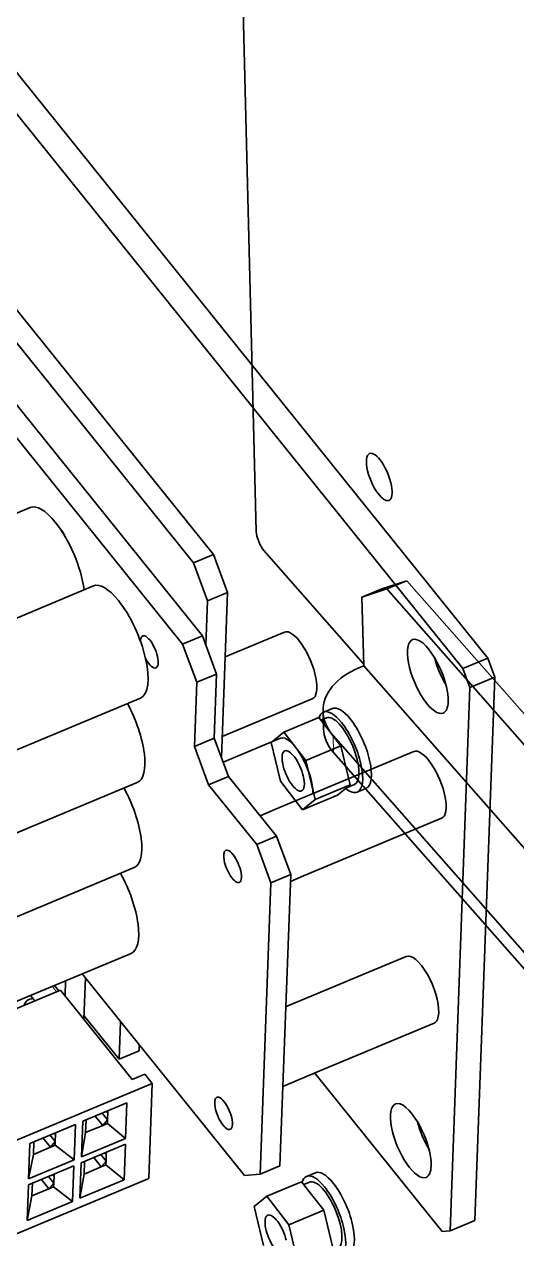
# Model space of a CAD drawing. Extents: x 23 to 417, y 3 to 294.
# Drawn here: x 366.49 to 373.29, y 118.87 to 135.66 of the extents above; entities that cross this region are included whole.
import ezdxf

# ---------------------------------------------------------------- set-up
doc = ezdxf.new("R2010")
doc.units = 0
doc.layers.get('0').update_dxf_attribs({"lineweight": 13})

# ---------------------------------------------------------------- blocks, each defined once
blk = doc.blocks.new('BLOCK4692')
at = {"color": 7, "lineweight": 35}
for p, q in [((-43.331, 97.993), (-40.738, -4.16)), ((-31.717, -8.127), (37.256, -86.565)), ((-30.339, -7.558), (38.635, -85.996)), ((-18.081, -30.777), (-33.324, -13.442)), ((-35.441, -18.246), (32.047, -94.994)), ((-35.411, -19.423), (32.077, -96.171))]:
    blk.add_line(p, q, dxfattribs=at)
at = {"color": 7, "lineweight": 35, "ltscale": 0.260623}
blk.add_line((-40.212, -5.473), (-33.328, -13.301), dxfattribs=at)
at = {"color": 7, "lineweight": 35, "ltscale": 0.037283}
for p, q in [((-32.066, -8.119), (-33.445, -8.688)), ((-30.339, -7.558), (-31.717, -8.127))]:
    blk.add_line(p, q, dxfattribs=at)
at = {"color": 7, "lineweight": 35, "ltscale": 0.045401}
for p, q in [((-33.445, -8.688), (-31.717, -8.127)), ((-32.066, -8.119), (-30.339, -7.558))]:
    blk.add_line(p, q, dxfattribs=at)
at = {"color": 7, "lineweight": 35, "ltscale": 0.118895}
blk.add_line((-33.324, -13.442), (-33.445, -8.688), dxfattribs=at)
at = {"color": 7, "lineweight": 35, "ltscale": 0.009321}
blk.add_line((-33.324, -13.442), (-33.669, -13.584), dxfattribs=at)
at = {"color": 7, "lineweight": 35, "ltscale": 0.029427}
blk.add_line((-36.131, -16.596), (-36.101, -17.772), dxfattribs=at)
at = {"color": 7, "lineweight": 13, "ltscale": 0.029427}
blk.add_line((-35.411, -19.423), (-35.441, -18.246), dxfattribs=at)
at = {"color": 7, "lineweight": 35}
for centre, major_axis, ratio, start_param, end_param in [((-32.25, -0.39), (-0.667, 1.618), 0.362266, 6.283169, 8.61129), ((-32.25, -0.39), (-0.667, 1.618), 0.362266, 3.141576, 6.283169), ((-32.25, -0.39), (-0.667, 1.618), 0.362266, 2.328105, 3.141576), ((-40.23, -4.737), (-0.381, 0.924), 0.362266, 0.757308, 2.328105), ((-31.133, -16.469), (-4.998, -0.127), 0.677327, 5.22726, 6.28321), ((-31.133, -16.469), (-4.998, -0.127), 0.677327, 0.000024, 0.514871), ((-31.103, -17.645), (-4.998, -0.127), 0.677327, 0.000024, 0.514871)]:
    blk.add_ellipse(centre, major_axis=major_axis, ratio=ratio, start_param=start_param, end_param=end_param, dxfattribs=at)
blk = doc.blocks.new('BLOCK4697')
at = {"color": 7, "lineweight": 35}
for p, q in [((63.553, -42.408), (-13.988, 53.993)), ((61.835, -43.127), (-15.705, 53.274)), ((-15.001, 32.299), (43.858, -40.876)), ((-16.375, 31.724), (42.484, -41.451)), ((11.213, 6.273), (44.609, -35.246)), ((9.839, 5.698), (43.235, -35.821)), ((60.947, -81.989), (62.322, -44.446)), ((62.665, -81.271), (64.039, -43.727)), ((49.943, -57.363), (49.206, -77.5)), ((48.569, -57.938), (47.832, -78.075))]:
    blk.add_line(p, q, dxfattribs=at)
at = {"color": 7, "lineweight": 35, "ltscale": 0.358396}
for p, q in [((31.969, -32.012), (18.745, -37.546)), ((36.326, -37.428), (23.101, -42.962)), ((39.568, -45.176), (26.344, -50.711)), ((39.355, -51.011), (26.13, -56.546)), ((39.14, -56.89), (25.915, -62.425)), ((38.922, -62.826), (25.698, -68.36))]:
    blk.add_line(p, q, dxfattribs=at)
at = {"color": 7, "lineweight": 35, "ltscale": 0.037236}
for p, q in [((43.235, -35.821), (44.609, -35.246)), ((44.209, -38.459), (45.583, -37.884)), ((42.484, -41.451), (43.858, -40.876)), ((43.458, -44.089), (44.832, -43.514)), ((43.295, -48.526), (44.669, -47.951)), ((44.269, -51.164), (45.643, -50.589)), ((50.277, -52.277), (48.903, -52.852)), ((47.596, -55.3), (48.97, -54.725)), ((52.207, -56.889), (50.833, -57.464)), ((48.569, -57.938), (49.943, -57.363)), ((39.474, -69.542), (38.1, -70.117)), ((51.689, -71.054), (50.315, -71.629)), ((47.832, -78.075), (49.206, -77.5))]:
    blk.add_line(p, q, dxfattribs=at)
at = {"color": 7, "lineweight": 35, "ltscale": 0.070295}
for p, q in [((43.235, -35.821), (44.209, -38.459)), ((44.609, -35.246), (45.583, -37.884)), ((43.858, -40.876), (44.832, -43.514)), ((42.484, -41.451), (43.458, -44.089)), ((43.295, -48.526), (44.269, -51.164)), ((44.669, -47.951), (45.643, -50.589)), ((47.596, -55.3), (48.569, -57.938)), ((48.97, -54.725), (49.943, -57.363))]:
    blk.add_line(p, q, dxfattribs=at)
at = {"color": 7, "lineweight": 35, "ltscale": 0.076654}
blk.add_line((44.209, -38.459), (44.097, -41.523), dxfattribs=at)
at = {"color": 7, "lineweight": 35, "ltscale": 0.285457}
blk.add_line((45.583, -37.884), (45.165, -49.295), dxfattribs=at)
at = {"color": 7, "lineweight": 35, "ltscale": 0.110731}
blk.add_line((49.506, -40.617), (45.42, -42.327), dxfattribs=at)
at = {"color": 7, "lineweight": 35, "ltscale": 0.046545}
for p, q in [((63.553, -42.408), (61.835, -43.127)), ((64.039, -43.727), (62.322, -44.446)), ((62.665, -81.271), (60.947, -81.989))]:
    blk.add_line(p, q, dxfattribs=at)
at = {"color": 7, "lineweight": 35, "ltscale": 0.035147}
for p, q in [((64.039, -43.727), (63.553, -42.408)), ((62.322, -44.446), (61.835, -43.127))]:
    blk.add_line(p, q, dxfattribs=at)
at = {"color": 7, "lineweight": 35, "ltscale": 0.110999}
for p, q in [((44.832, -43.514), (44.669, -47.951)), ((43.458, -44.089), (43.295, -48.526))]:
    blk.add_line(p, q, dxfattribs=at)
at = {"color": 7, "lineweight": 35, "ltscale": 0.168508}
blk.add_line((51.437, -45.229), (45.219, -47.831), dxfattribs=at)
at = {"color": 7, "lineweight": 35, "ltscale": 0.107204}
blk.add_line((49.237, -47.955), (45.282, -49.611), dxfattribs=at)
at = {"color": 7, "lineweight": 35, "ltscale": 0.221088}
for p, q in [((58.435, -48.863), (50.277, -52.277)), ((60.365, -53.475), (52.207, -56.889)), ((57.916, -63.027), (49.758, -66.441)), ((59.847, -67.639), (51.689, -71.054))]:
    blk.add_line(p, q, dxfattribs=at)
at = {"color": 7, "lineweight": 35, "ltscale": 0.132698}
for p, q in [((44.269, -51.164), (47.596, -55.3)), ((45.643, -50.589), (48.97, -54.725))]:
    blk.add_line(p, q, dxfattribs=at)
at = {"color": 7, "lineweight": 35, "ltscale": 0.029196}
blk.add_line((48.903, -52.852), (47.826, -53.303), dxfattribs=at)
at = {"color": 7, "lineweight": 35, "ltscale": 0.024601}
for p, q in [((50.833, -57.464), (49.926, -57.844)), ((50.315, -71.629), (49.407, -72.008))]:
    blk.add_line(p, q, dxfattribs=at)
at = {"color": 7, "lineweight": 35, "ltscale": 0.44697}
blk.add_line((46.758, -78.167), (35.553, -64.236), dxfattribs=at)
at = {"color": 7, "lineweight": 35, "ltscale": 0.071718}
blk.add_line((35.769, -64.505), (35.664, -67.372), dxfattribs=at)
at = {"color": 7, "lineweight": 35, "ltscale": 0.223416}
for p, q in [((25.802, -68.811), (34.046, -65.361)), ((34.046, -65.361), (25.802, -68.811))]:
    blk.add_line(p, q, dxfattribs=at)
at = {"color": 7, "lineweight": 13, "ltscale": 0.011863}
for p, q in [((33.491, -65.099), (33.789, -65.469)), ((33.789, -65.469), (33.491, -65.099))]:
    blk.add_line(p, q, dxfattribs=at)
at = {"color": 7, "lineweight": 35, "ltscale": 0.011863}
blk.add_line((33.65, -65.032), (33.948, -65.402), dxfattribs=at)
blk.add_line((33.65, -65.032), (33.948, -65.402), dxfattribs=at)
at = {"color": 7, "lineweight": 35, "ltscale": 0.198027}
for p, q in [((34.046, -65.361), (39.011, -71.533)), ((39.011, -71.533), (34.046, -65.361))]:
    blk.add_line(p, q, dxfattribs=at)
at = {"color": 7, "lineweight": 35, "ltscale": 0.026213}
blk.add_line((34.408, -64.715), (34.37, -65.763), dxfattribs=at)
at = {"color": 7, "lineweight": 35, "ltscale": 0.008976}
blk.add_line((32.211, -66.008), (31.986, -65.729), dxfattribs=at)
at = {"color": 7, "lineweight": 35, "ltscale": 0.00898}
blk.add_line((32.211, -66.009), (31.986, -65.729), dxfattribs=at)
at = {"color": 7, "lineweight": 35, "ltscale": 0.04189}
for p, q in [((32.243, -66.115), (33.789, -65.469)), ((33.789, -65.469), (32.243, -66.115))]:
    blk.add_line(p, q, dxfattribs=at)
at = {"color": 7, "lineweight": 35, "ltscale": 0.096777}
blk.add_line((38.1, -70.117), (35.674, -67.1), dxfattribs=at)
at = {"color": 7, "lineweight": 35, "ltscale": 0.00406}
blk.add_line((49.758, -66.441), (49.609, -66.504), dxfattribs=at)
at = {"color": 7, "lineweight": 35, "ltscale": 0.064935}
blk.add_line((38.195, -67.521), (38.1, -70.117), dxfattribs=at)
at = {"color": 7, "lineweight": 35, "ltscale": 0.010305}
blk.add_line((39.489, -69.13), (39.474, -69.542), dxfattribs=at)
at = {"color": 7, "lineweight": 35, "ltscale": 0.023272}
for p, q in [((39.011, -71.533), (39.87, -71.174)), ((39.87, -71.174), (39.011, -71.533))]:
    blk.add_line(p, q, dxfattribs=at)
at = {"color": 7, "lineweight": 35, "ltscale": 0.020415}
for p, q in [((39.87, -71.174), (40.381, -71.81)), ((40.381, -71.81), (39.87, -71.174))]:
    blk.add_line(p, q, dxfattribs=at)
at = {"color": 7, "lineweight": 35, "ltscale": 0.351225}
blk.add_line((51.605, -71.089), (60.41, -82.036), dxfattribs=at)
at = {"color": 7, "lineweight": 35, "ltscale": 0.269961}
for p, q in [((40.381, -71.81), (30.42, -75.979)), ((30.42, -75.979), (40.381, -71.81)), ((40.141, -78.363), (30.18, -82.532)), ((40.141, -78.363), (30.18, -82.532))]:
    blk.add_line(p, q, dxfattribs=at)
at = {"color": 7, "lineweight": 35, "ltscale": 0.163937}
for p, q in [((40.381, -71.81), (40.141, -78.363)), ((40.141, -78.363), (40.381, -71.81))]:
    blk.add_line(p, q, dxfattribs=at)
at = {"color": 7, "lineweight": 35, "ltscale": 0.082617}
for p, q in [((38.641, -73.143), (35.593, -74.419)), ((35.593, -74.419), (38.641, -73.143)), ((38.536, -76.01), (35.488, -77.286)), ((35.488, -77.286), (38.536, -76.01)), ((35.503, -76.876), (38.551, -75.6)), ((38.551, -75.6), (35.503, -76.876)), ((35.398, -79.743), (38.446, -78.467)), ((38.446, -78.467), (35.398, -79.743))]:
    blk.add_line(p, q, dxfattribs=at)
at = {"color": 7, "lineweight": 35, "ltscale": 0.003569}
for p, q in [((37.321, -73.803), (37.188, -73.751)), ((37.321, -73.803), (37.188, -73.751)), ((33.714, -75.312), (33.581, -75.261)), ((33.714, -75.312), (33.581, -75.261)), ((37.216, -76.67), (37.083, -76.618)), ((37.216, -76.67), (37.083, -76.618)), ((33.609, -78.179), (33.476, -78.128)), ((33.609, -78.179), (33.476, -78.128))]:
    blk.add_line(p, q, dxfattribs=at)
at = {"color": 7, "lineweight": 35, "ltscale": 0.012808}
for p, q in [((37.302, -74.315), (37.321, -73.803)), ((37.302, -74.315), (37.321, -73.803)), ((33.696, -75.824), (33.714, -75.312)), ((33.696, -75.824), (33.714, -75.312)), ((37.197, -77.182), (37.216, -76.67)), ((37.197, -77.182), (37.216, -76.67)), ((33.591, -78.691), (33.609, -78.179)), ((33.591, -78.691), (33.609, -78.179))]:
    blk.add_line(p, q, dxfattribs=at)
at = {"color": 7, "lineweight": 35, "ltscale": 0.002726}
for p, q in [((37.321, -73.803), (37.325, -73.694)), ((37.325, -73.694), (37.321, -73.803)), ((33.714, -75.312), (33.718, -75.203)), ((33.718, -75.203), (33.714, -75.312)), ((37.216, -76.67), (37.22, -76.561)), ((37.22, -76.561), (37.216, -76.67)), ((33.609, -78.179), (33.613, -78.07)), ((33.613, -78.07), (33.609, -78.179))]:
    blk.add_line(p, q, dxfattribs=at)
at = {"color": 7, "lineweight": 35, "ltscale": 0.061476}
for p, q in [((38.551, -75.6), (38.641, -73.143)), ((38.641, -73.143), (38.551, -75.6)), ((34.988, -77.092), (35.078, -74.634)), ((35.078, -74.634), (34.988, -77.092)), ((35.593, -74.419), (35.503, -76.876)), ((35.503, -76.876), (35.593, -74.419)), ((31.943, -75.946), (31.853, -78.403)), ((31.853, -78.403), (31.943, -75.946)), ((38.446, -78.467), (38.536, -76.01)), ((38.536, -76.01), (38.446, -78.467)), ((34.883, -79.959), (34.973, -77.501)), ((34.973, -77.501), (34.883, -79.959)), ((35.488, -77.286), (35.398, -79.743)), ((35.398, -79.743), (35.488, -77.286)), ((31.838, -78.813), (31.748, -81.27)), ((31.748, -81.27), (31.838, -78.813))]:
    blk.add_line(p, q, dxfattribs=at)
at = {"color": 7, "lineweight": 35, "ltscale": 0.084944}
for p, q in [((35.078, -74.634), (31.943, -75.946)), ((31.943, -75.946), (35.078, -74.634)), ((31.853, -78.403), (34.988, -77.092)), ((34.988, -77.092), (31.853, -78.403)), ((34.973, -77.501), (31.838, -78.813)), ((31.838, -78.813), (34.973, -77.501)), ((31.748, -81.27), (34.883, -79.959)), ((34.883, -79.959), (31.748, -81.27))]:
    blk.add_line(p, q, dxfattribs=at)
at = {"color": 7, "lineweight": 35, "ltscale": 0.021938}
for p, q in [((35.822, -74.323), (35.79, -75.2)), ((35.822, -74.323), (35.79, -75.2)), ((32.216, -75.832), (32.184, -76.709)), ((32.216, -75.832), (32.184, -76.709)), ((35.717, -77.19), (35.685, -78.067)), ((35.717, -77.19), (35.685, -78.067)), ((32.111, -78.699), (32.079, -79.576)), ((32.111, -78.699), (32.079, -79.576))]:
    blk.add_line(p, q, dxfattribs=at)
at = {"color": 7, "lineweight": 35, "ltscale": 0.020727}
for p, q in [((36.971, -74.705), (36.451, -74.059)), ((36.971, -74.705), (36.451, -74.059)), ((33.364, -76.215), (32.845, -75.569)), ((33.364, -76.215), (32.845, -75.569)), ((36.866, -77.572), (36.346, -76.926)), ((36.866, -77.572), (36.346, -76.926)), ((33.259, -79.082), (32.74, -78.436)), ((33.259, -79.082), (32.74, -78.436))]:
    blk.add_line(p, q, dxfattribs=at)
at = {"color": 7, "lineweight": 35, "ltscale": 0.014676}
for p, q in [((37.302, -74.315), (36.934, -73.857)), ((37.302, -74.315), (36.934, -73.857)), ((33.328, -75.367), (33.696, -75.824)), ((33.696, -75.824), (33.328, -75.367)), ((37.197, -77.182), (36.829, -76.724)), ((37.197, -77.182), (36.829, -76.724)), ((33.223, -78.234), (33.591, -78.691)), ((33.591, -78.691), (33.223, -78.234))]:
    blk.add_line(p, q, dxfattribs=at)
at = {"color": 7, "lineweight": 35, "ltscale": 0.012809}
for p, q in [((36.971, -74.705), (37.302, -74.315)), ((36.971, -74.705), (37.302, -74.315)), ((33.364, -76.215), (33.696, -75.824)), ((33.364, -76.215), (33.696, -75.824)), ((36.866, -77.572), (37.197, -77.182)), ((36.866, -77.572), (37.197, -77.182)), ((33.259, -79.082), (33.591, -78.691)), ((33.259, -79.082), (33.591, -78.691))]:
    blk.add_line(p, q, dxfattribs=at)
at = {"color": 7, "lineweight": 35, "ltscale": 0.008727}
for p, q in [((36.971, -74.705), (37.293, -74.571)), ((37.293, -74.571), (36.971, -74.705)), ((33.364, -76.215), (33.686, -76.08)), ((33.686, -76.08), (33.364, -76.215)), ((36.866, -77.572), (37.188, -77.438)), ((37.188, -77.438), (36.866, -77.572)), ((33.259, -79.082), (33.581, -78.947)), ((33.581, -78.947), (33.259, -79.082))]:
    blk.add_line(p, q, dxfattribs=at)
at = {"color": 7, "lineweight": 35, "ltscale": 0.006404}
for p, q in [((37.293, -74.571), (37.302, -74.315)), ((37.302, -74.315), (37.293, -74.571)), ((33.686, -76.08), (33.696, -75.824)), ((33.696, -75.824), (33.686, -76.08)), ((37.188, -77.438), (37.197, -77.182)), ((37.197, -77.182), (37.188, -77.438)), ((33.581, -78.947), (33.591, -78.691)), ((33.591, -78.691), (33.581, -78.947))]:
    blk.add_line(p, q, dxfattribs=at)
at = {"color": 7, "lineweight": 35, "ltscale": 0.040649}
for p, q in [((38.551, -75.6), (37.293, -74.571)), ((38.551, -75.6), (37.293, -74.571)), ((38.446, -78.467), (37.188, -77.438)), ((38.446, -78.467), (37.188, -77.438))]:
    blk.add_line(p, q, dxfattribs=at)
at = {"color": 7, "lineweight": 35, "ltscale": 0.042523}
for p, q in [((35.503, -76.876), (35.79, -75.2)), ((35.503, -76.876), (35.79, -75.2)), ((35.398, -79.743), (35.685, -78.067)), ((35.398, -79.743), (35.685, -78.067))]:
    blk.add_line(p, q, dxfattribs=at)
at = {"color": 7, "lineweight": 35, "ltscale": 0.032}
for p, q in [((35.79, -75.2), (36.971, -74.705)), ((35.79, -75.2), (36.971, -74.705)), ((32.184, -76.709), (33.364, -76.215)), ((32.184, -76.709), (33.364, -76.215)), ((35.685, -78.067), (36.866, -77.572)), ((35.685, -78.067), (36.866, -77.572)), ((32.079, -79.576), (33.259, -79.082)), ((32.079, -79.576), (33.259, -79.082))]:
    blk.add_line(p, q, dxfattribs=at)
at = {"color": 7, "lineweight": 35, "ltscale": 0.041208}
for p, q in [((34.988, -77.092), (33.686, -76.08)), ((34.988, -77.092), (33.686, -76.08)), ((34.883, -79.959), (33.581, -78.947)), ((34.883, -79.959), (33.581, -78.947))]:
    blk.add_line(p, q, dxfattribs=at)
at = {"color": 7, "lineweight": 35, "ltscale": 0.043158}
for p, q in [((31.853, -78.403), (32.184, -76.709)), ((31.853, -78.403), (32.184, -76.709)), ((31.748, -81.27), (32.079, -79.576)), ((31.748, -81.27), (32.079, -79.576))]:
    blk.add_line(p, q, dxfattribs=at)
at = {"color": 7, "lineweight": 35, "ltscale": 0.02694}
blk.add_line((47.832, -78.075), (46.758, -78.167), dxfattribs=at)
at = {"color": 7, "lineweight": 35, "ltscale": 0.01347}
blk.add_line((60.41, -82.036), (60.947, -81.989), dxfattribs=at)
at = {"color": 7, "lineweight": 35}
for centre, major_axis, ratio, start_param, end_param in [((33.591, -35.886), (-1.621, 3.874), 0.365278, 5.381185, 6.283164), ((33.591, -35.886), (-1.621, 3.874), 0.365278, 4.081421, 5.381185), ((34.048, -34.354), (-0.463, 1.107), 0.365278, 4.834561, 5.433463), ((37.947, -41.302), (-1.621, 3.874), 0.365278, 5.381185, 6.283164), ((37.947, -41.302), (-1.621, 3.874), 0.365278, 3.141572, 5.381185), ((40.19, -41.989), (-0.463, 1.107), 0.365278, 0.000031, 0.704645), ((40.19, -41.989), (-0.463, 1.107), 0.365278, 3.810389, 6.283217), ((50.471, -42.923), (-0.965, 2.306), 0.365278, 3.141624, 6.283217), ((59.407, -43.677), (-1.062, 2.537), 0.365278, 3.810389, 6.283217), ((59.407, -43.677), (-1.062, 2.537), 0.365278, 0.000031, 3.141624), ((40.19, -41.989), (-0.463, 1.107), 0.365278, 1.844628, 3.141624), ((40.19, -41.989), (-0.463, 1.107), 0.365278, 3.141624, 3.810389), ((61.124, -42.958), (-1.062, 2.537), 0.365278, 1.183919, 1.95766), ((37.733, -47.137), (-1.621, 3.874), 0.365278, 3.141572, 4.977574), ((59.407, -43.677), (-1.062, 2.537), 0.365278, 3.141624, 3.810389), ((50.203, -50.261), (-0.965, 2.306), 0.365278, 3.856275, 6.283217), ((59.4, -51.169), (-0.965, 2.306), 0.365278, 3.141624, 6.283217), ((37.518, -53.016), (-1.621, 3.874), 0.365278, 3.141572, 4.987285), ((45.935, -56.804), (-0.463, 1.107), 0.365278, 0.000031, 3.141624), ((45.935, -56.804), (-0.463, 1.107), 0.365278, 3.810389, 6.283217), ((37.301, -58.951), (-1.621, 3.874), 0.365278, 3.141572, 5.000078), ((45.935, -56.804), (-0.463, 1.107), 0.365278, 3.141624, 3.810389), ((58.881, -65.333), (-0.965, 2.306), 0.365278, 3.810389, 6.283217), ((31.899, -66.259), (0.312, 0.251), 0.577196, 0.000021, 2.677834), ((31.899, -66.259), (-0.312, -0.251), 0.577196, 3.140563, 5.819427), ((31.899, -66.259), (0.312, 0.251), 0.577196, 5.819427, 6.283207), ((31.899, -66.259), (-0.312, -0.251), 0.577196, 2.677834, 3.140563), ((58.881, -65.333), (-0.965, 2.306), 0.365278, 3.141624, 3.810389), ((45.31, -73.869), (-0.463, 1.107), 0.365278, 0.000031, 3.141624), ((45.31, -73.869), (-0.463, 1.107), 0.365278, 3.810389, 6.283217), ((58.232, -75.759), (-1.062, 2.537), 0.365278, 0.000031, 3.141624), ((58.232, -75.759), (-1.062, 2.537), 0.365278, 3.810389, 6.283217), ((45.31, -73.869), (-0.463, 1.107), 0.365278, 3.141624, 3.810389), ((59.95, -75.041), (-1.062, 2.537), 0.365278, 1.183919, 1.95766), ((58.232, -75.759), (-1.062, 2.537), 0.365278, 3.141624, 3.810389)]:
    blk.add_ellipse(centre, major_axis=major_axis, ratio=ratio, start_param=start_param, end_param=end_param, dxfattribs=at)
blk = doc.blocks.new('BLOCK4762')
at = {"color": 7, "lineweight": 35, "ltscale": 0.016291}
for p, q in [((58.246, -40.984), (57.645, -41.236)), ((60.563, -46.519), (59.962, -46.771)), ((57.072, -73.067), (56.47, -73.319))]:
    blk.add_line(p, q, dxfattribs=at)
at = {"color": 7, "lineweight": 35, "ltscale": 0.065163}
for p, q in [((57.301, -41.607), (54.896, -42.613)), ((58.822, -43.578), (56.418, -44.585)), ((58.594, -46.976), (56.19, -47.982)), ((59.469, -46.263), (57.064, -47.269)), ((56.126, -73.69), (53.721, -74.696)), ((57.647, -75.661), (55.243, -76.667))]:
    blk.add_line(p, q, dxfattribs=at)
at = {"color": 7, "lineweight": 35, "ltscale": 0.062252}
for p, q in [((58.822, -43.578), (57.301, -41.607)), ((56.418, -44.585), (54.896, -42.613)), ((54.668, -46.011), (56.19, -47.982)), ((57.647, -75.661), (56.126, -73.69)), ((55.243, -76.667), (53.721, -74.696))]:
    blk.add_line(p, q, dxfattribs=at)
at = {"color": 7, "lineweight": 35, "ltscale": 0.010767}
for p, q in [((57.841, -41.626), (57.444, -41.792)), ((56.666, -73.709), (56.269, -73.875))]:
    blk.add_line(p, q, dxfattribs=at)
at = {"color": 7, "lineweight": 35, "ltscale": 0.028215}
for p, q in [((54.896, -42.613), (54.022, -43.326)), ((58.594, -46.976), (59.469, -46.263)), ((56.19, -47.982), (57.064, -47.269)), ((53.721, -74.696), (52.847, -75.409))]:
    blk.add_line(p, q, dxfattribs=at)
at = {"color": 7, "lineweight": 35, "ltscale": 0.069029}
for p, q in [((54.022, -43.326), (54.668, -46.011)), ((59.469, -46.263), (58.822, -43.578)), ((57.064, -47.269), (56.418, -44.585)), ((52.847, -75.409), (53.493, -78.093)), ((58.294, -78.345), (57.647, -75.661)), ((55.889, -79.352), (55.243, -76.667))]:
    blk.add_line(p, q, dxfattribs=at)
at = {"color": 7, "lineweight": 35, "ltscale": 0.015175}
blk.add_line((59.771, -46.238), (59.211, -46.473), dxfattribs=at)
at = {"color": 7, "lineweight": 35}
for centre, major_axis, start_param, end_param in [((58.804, -44.003), (-1.158, 2.767), 5.381185, 6.283164), ((59.405, -43.752), (-1.158, 2.767), 5.381185, 6.283164), ((58.804, -44.003), (-1.158, 2.767), 6.283164, 6.703092), ((58.806, -43.932), (-0.965, 2.306), 3.141615, 6.283207), ((58.804, -44.003), (-1.158, 2.767), 3.141572, 5.381185), ((59.405, -43.752), (-1.158, 2.767), 3.141572, 5.381185), ((55.543, -45.298), (-0.579, 1.384), 0.000012, 3.141605), ((55.543, -45.298), (-0.579, 1.384), 4.310389, 6.283197), ((55.543, -45.298), (-0.579, 1.384), 3.141605, 4.310389), ((58.804, -44.003), (-1.158, 2.767), 2.527237, 3.141572), ((58.23, -75.834), (-1.158, 2.767), 5.381185, 6.283164), ((57.629, -76.086), (-1.158, 2.767), 6.283164, 6.703092), ((57.629, -76.086), (-1.158, 2.767), 5.381185, 6.283164), ((57.631, -76.015), (-0.965, 2.306), 3.141615, 6.283207), ((58.23, -75.834), (-1.158, 2.767), 3.141572, 5.381185), ((57.629, -76.086), (-1.158, 2.767), 3.141572, 5.381185), ((54.368, -77.38), (-0.579, 1.384), 0.000012, 3.141605), ((54.368, -77.38), (-0.579, 1.384), 4.310389, 6.283197)]:
    blk.add_ellipse(centre, major_axis=major_axis, ratio=0.365278, start_param=start_param, end_param=end_param, dxfattribs=at)

msp = doc.modelspace()

# ---------------------------------------------------------------- block references
at = {"lineweight": 0, "xscale": 0.2, "yscale": 0.2, "zscale": 0.2}
for name, p in [('BLOCK4692', (377.8438, 129.4774)), ('BLOCK4697', (360.182, 135.3796)), ('BLOCK4762', (359.097, 134.3976))]:
    msp.add_blockref(name, p, dxfattribs=at)

doc.saveas('drawing.dxf')
